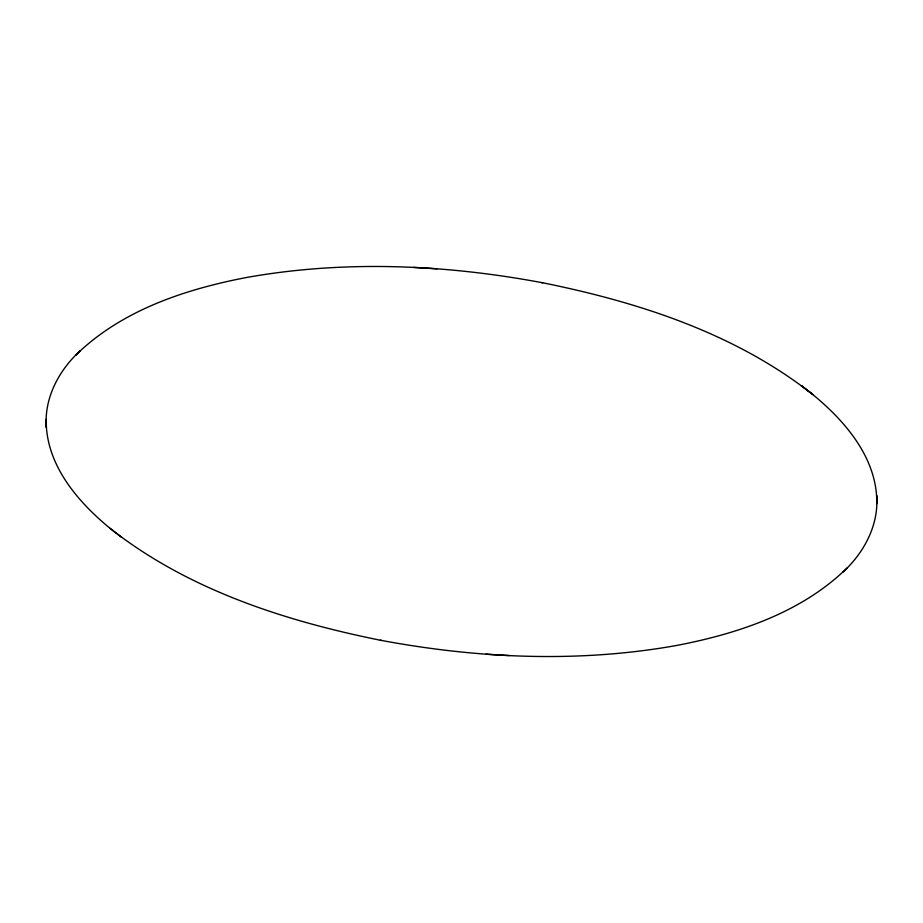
<?xml version="1.0" encoding="UTF-8"?>
<svg xmlns="http://www.w3.org/2000/svg" width="923" height="923" viewBox="0 0 923 923"><rect width="100%" height="100%" fill="white"/><g stroke="black" fill="none" stroke-linecap="round" stroke-linejoin="round"><path stroke-width="1.38" d="M847.279 567.818C801.614 612.595 738.1 633.674 676.605 645.477C578.709 663.002 477.733 658.514 380.299 640.216C284.838 620.937 188.396 589.866 110.864 528.983C77.82 502.031 45.492 464.557 46.208 419.4L46.369 427.534C43.9 398.274 58.899 370.285 80.024 350.936L75.721 355.182C121.386 310.405 184.9 289.326 246.395 277.523C344.291 259.998 445.267 264.486 542.701 282.784C638.162 302.063 734.604 333.134 812.136 394.017C845.18 420.969 877.508 458.443 876.792 503.6L876.631 495.466C879.1 524.726 864.101 552.715 842.976 572.064M436.994 268.812L413.677 267.428M486.006 654.188L509.323 655.572M541.328 282.53L542.701 282.784M380.299 640.216L381.672 640.47M812.136 394.017L801.314 385.618L812.944 394.64M110.056 528.36L121.686 537.382"/></g></svg>
